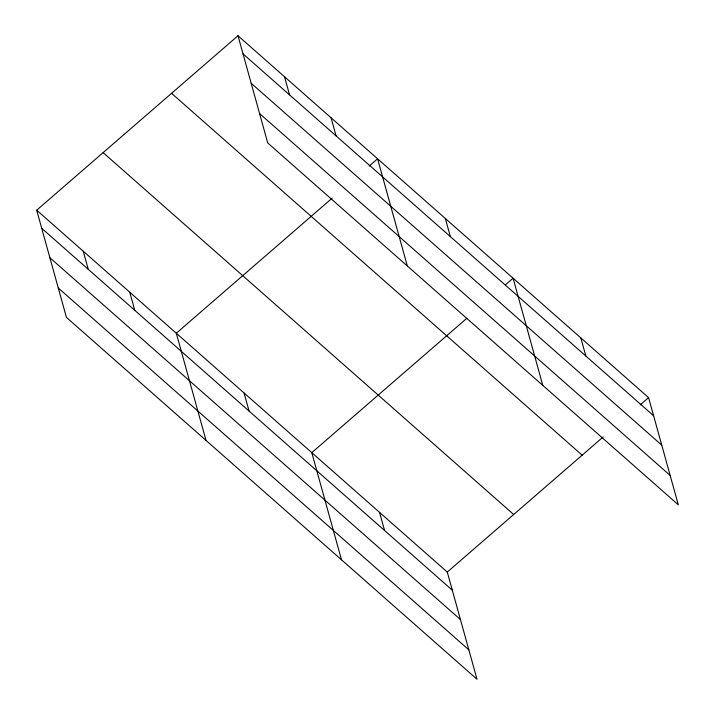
<?xml version="1.0" encoding="UTF-8"?>
<svg xmlns="http://www.w3.org/2000/svg" width="715" height="715" viewBox="0 0 715 715"><rect width="100%" height="100%" fill="white"/><g stroke="black" fill="none" stroke-linecap="round" stroke-linejoin="round"><path stroke-width="1.07" d="M36.697 210.192L447.277 572.063L477.003 679.25L66.424 317.38L36.697 210.192L237.997 35.75L648.577 397.62L678.303 504.808L267.723 142.937L237.997 35.75M332.189 198.135L176.292 333.226L206.018 440.413M369.19 166.068L377.592 158.784L407.318 265.971M466.841 318.282L311.785 452.649L341.511 559.836M505.514 284.758L513.084 278.198L542.81 385.394M447.277 572.063L603.165 436.963M640.166 404.905L648.577 397.62M243.029 53.875L653.599 415.746M251.18 83.271L661.75 445.132M259.572 113.551L670.152 475.412M171.573 93.316L582.144 455.187M103.13 152.626L513.701 514.496M41.729 228.317L452.3 590.188M49.88 257.713L460.451 619.574M58.273 287.993L468.852 649.864M580.83 337.909L585.853 356.034M445.338 218.495L450.37 236.62M331.063 117.769L336.095 135.904M284.534 76.764L289.557 94.889M379.531 512.351L384.554 530.476M244.038 392.937L249.07 411.062M129.764 292.221L134.786 310.346M83.235 251.206L88.258 269.332"/></g></svg>
